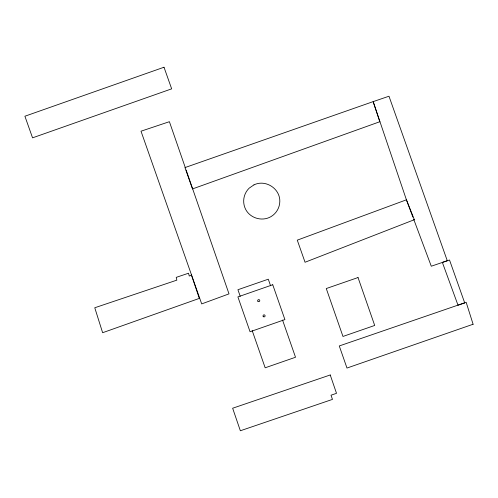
<?xml version="1.0" encoding="UTF-8"?>
<svg xmlns="http://www.w3.org/2000/svg" width="498" height="498" viewBox="0 0 498 498"><rect width="100%" height="100%" fill="white"/><g stroke="black" fill="none" stroke-linecap="round" stroke-linejoin="round"><path stroke-width="0.75" d="M412.904 217.134L406.418 199.816L373.158 101.623L388.982 96.226L447.291 260.753L431.28 266.218L413.714 219.301M270.576 285.771L268.285 279.204L237.926 289.724L240.223 296.291M282.54 320.052L295.519 357.253L265.166 367.798L252.187 330.585M185.381 167.851L169.401 121.693L141.009 131.198L201.696 303.905L229.005 293.876L186.14 170.048M253.961 184.87L249.187 188.144A18.102 18.102 0 0 0 245.726 209.527C250.438 218.41 262.384 221.741 271.03 216.605A18.046 18.046 0 0 0 279.814 201.429C280.175 188.561 265.502 179.168 253.961 184.87M191.45 275.052L189.259 276.023L188.524 273.228L176.23 277.361L176.827 280.15L94.763 307.758L102.632 332.714L199.318 298.395L191.45 275.052M414.355 219.699L305.05 262.253L297.275 240.154L406.418 199.816L414.355 219.699M379.8 121.736L192.489 188.929L184.97 167.589L373.158 101.623L379.8 121.736M164.004 67.236L24.9 116.227L32.557 137.84L171.661 88.849L164.004 67.236M272.748 284.75L237.901 296.908L250.064 331.755L284.906 319.591L272.748 284.75M464.702 302.89L458.017 305.224L442.355 262.39L449.526 260.012L464.702 302.89M358.031 277.542L326.271 288.547L342.966 336.449L374.701 325.449L358.031 277.542M473.1 324.248L346.982 368.053L339.275 345.954L466.178 302.317L473.1 324.248M330.236 374.969L232.647 408.229L240.353 430.764L332.471 399.396L331.021 395.2L336.511 393.327L330.236 374.969M263.168 316.392A1.04 1.04 0 0 0 264.967 316.392A1.04 1.04 0 0 0 264.065 314.836A1.04 1.04 0 0 0 263.168 316.392M257.846 301.147A1.04 1.04 0 0 0 259.645 301.147A1.04 1.04 0 0 0 258.748 299.591A1.04 1.04 0 0 0 257.846 301.147"/></g></svg>
